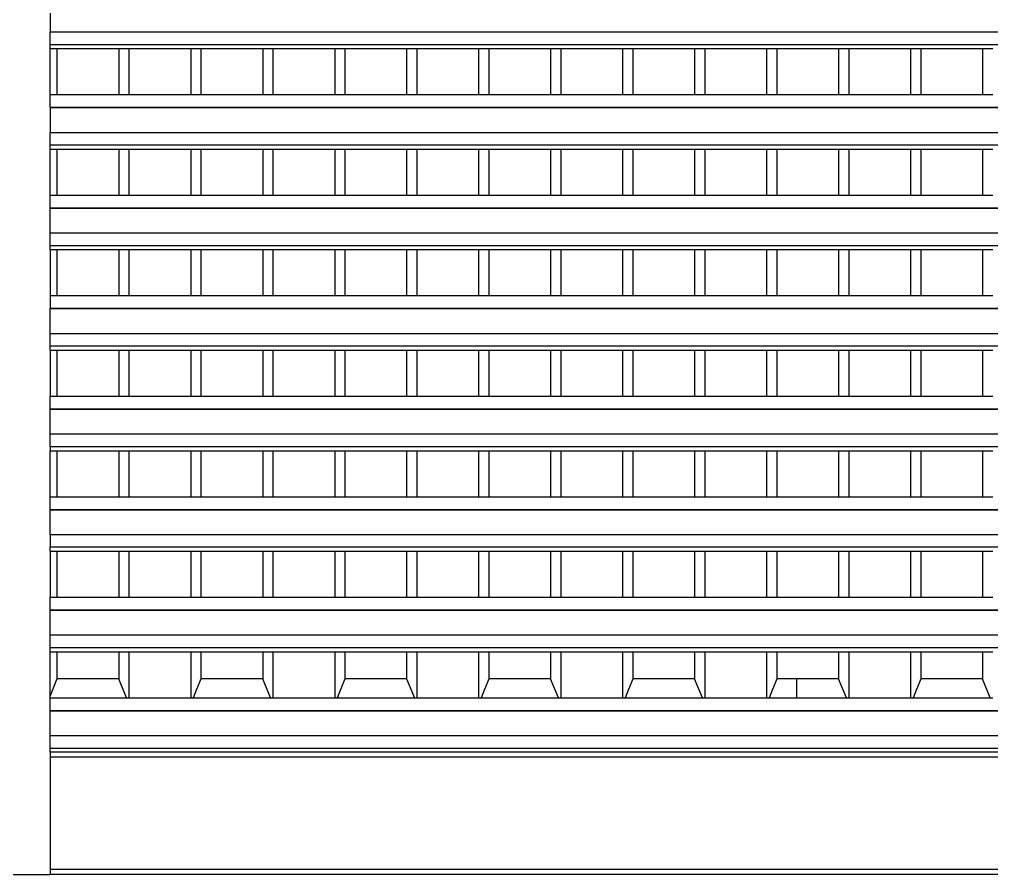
# Model space of a CAD drawing. Extents: x -92 to 92, y -11 to 21.
# Drawn here: x -54.709 to -52.802, y 14.388 to 16.066 of the extents above; entities that cross this region are included whole.
import ezdxf

# ---------------------------------------------------------------- set-up
doc = ezdxf.new("R2010")
doc.units = 0
doc.layers.get('0').update_dxf_attribs({"linetype": 'CONTINUOUS'})

msp = doc.modelspace()

# ---------------------------------------------------------------- linework, layer by layer
for p, q in [((-54.6487, 16.0907), (-54.6487, 16.0422)), ((-54.6487, 16.0422), (-51.0187, 16.0422)), ((-54.6487, 16.0176), (-54.6487, 16.0422)), ((-54.6487, 16.0176), (-51.0187, 16.0176)), ((-54.6487, 16.0093), (-54.6487, 16.0176)), ((-54.6487, 16.0093), (-54.635, 16.0093)), ((-54.6487, 15.9189), (-54.6487, 16.0093)), ((-54.635, 16.0093), (-54.635, 15.9189)), ((-54.635, 16.0093), (-54.5139, 16.0093)), ((-54.5139, 16.0093), (-54.5139, 15.9189)), ((-54.5139, 16.0093), (-54.4938, 16.0093)), ((-54.4938, 16.0093), (-54.4938, 15.9189)), ((-54.4938, 16.0093), (-54.3727, 16.0093)), ((-54.3727, 16.0093), (-54.3727, 15.9189)), ((-54.3727, 16.0093), (-54.3526, 16.0093)), ((-54.3526, 16.0093), (-54.3526, 15.9189)), ((-54.3526, 16.0093), (-54.2315, 16.0093)), ((-54.2315, 16.0093), (-54.2315, 15.9189)), ((-54.2315, 16.0093), (-54.2114, 16.0093)), ((-54.2114, 16.0093), (-54.2114, 15.9189)), ((-54.2114, 16.0093), (-54.0903, 16.0093)), ((-54.0903, 16.0093), (-54.0903, 15.9189)), ((-54.0903, 16.0093), (-54.0702, 16.0093)), ((-54.0702, 16.0093), (-54.0702, 15.9189)), ((-54.0702, 16.0093), (-53.9491, 16.0093)), ((-53.9491, 16.0093), (-53.9491, 15.9189)), ((-53.9491, 16.0093), (-53.9289, 16.0093)), ((-53.9289, 16.0093), (-53.9289, 15.9189)), ((-53.9289, 16.0093), (-53.8079, 16.0093)), ((-53.8079, 16.0093), (-53.8079, 15.9189)), ((-53.8079, 16.0093), (-53.7877, 16.0093)), ((-53.7877, 16.0093), (-53.7877, 15.9189)), ((-53.7877, 16.0093), (-53.6667, 16.0093)), ((-53.6667, 16.0093), (-53.6667, 15.9189)), ((-53.6667, 16.0093), (-53.6465, 16.0093)), ((-53.6465, 16.0093), (-53.6465, 15.9189)), ((-53.6465, 16.0093), (-53.5255, 16.0093)), ((-53.5255, 16.0093), (-53.5255, 15.9189)), ((-53.5255, 16.0093), (-53.5053, 16.0093)), ((-53.5053, 16.0093), (-53.5053, 15.9189)), ((-53.5053, 16.0093), (-53.3843, 16.0093)), ((-53.3843, 16.0093), (-53.3843, 15.9189)), ((-53.3843, 16.0093), (-53.3641, 16.0093)), ((-53.3641, 16.0093), (-53.3641, 15.9189)), ((-53.3641, 16.0093), (-53.2431, 16.0093)), ((-53.2431, 16.0093), (-53.2431, 15.9189)), ((-53.2431, 16.0093), (-53.2229, 16.0093)), ((-53.2229, 16.0093), (-53.2229, 15.9189)), ((-53.2229, 16.0093), (-53.1019, 16.0093)), ((-53.1019, 16.0093), (-53.1019, 15.9189)), ((-53.1019, 16.0093), (-53.0817, 16.0093)), ((-53.0817, 16.0093), (-53.0817, 15.9189)), ((-53.0817, 16.0093), (-52.9607, 16.0093)), ((-52.9607, 16.0093), (-52.9607, 15.9189)), ((-52.9607, 16.0093), (-52.9405, 16.0093)), ((-52.9405, 16.0093), (-52.9405, 15.9189)), ((-52.9405, 16.0093), (-52.8195, 16.0093)), ((-52.8195, 16.0093), (-52.8195, 15.9189)), ((-52.8195, 16.0093), (-52.7993, 16.0093)), ((-54.6487, 15.9189), (-54.635, 15.9189)), ((-54.6487, 15.8943), (-54.6487, 15.9189)), ((-54.635, 15.9189), (-54.5139, 15.9189)), ((-54.5139, 15.9189), (-54.4938, 15.9189)), ((-54.4938, 15.9189), (-54.3727, 15.9189)), ((-54.3727, 15.9189), (-54.3526, 15.9189)), ((-54.3526, 15.9189), (-54.2315, 15.9189)), ((-54.2315, 15.9189), (-54.2114, 15.9189)), ((-54.2114, 15.9189), (-54.0903, 15.9189)), ((-54.0903, 15.9189), (-54.0702, 15.9189)), ((-54.0702, 15.9189), (-53.9491, 15.9189)), ((-53.9491, 15.9189), (-53.9289, 15.9189)), ((-53.9289, 15.9189), (-53.8079, 15.9189)), ((-53.8079, 15.9189), (-53.7877, 15.9189)), ((-53.7877, 15.9189), (-53.6667, 15.9189)), ((-53.6667, 15.9189), (-53.6465, 15.9189)), ((-53.6465, 15.9189), (-53.5255, 15.9189)), ((-53.5255, 15.9189), (-53.5053, 15.9189)), ((-53.5053, 15.9189), (-53.3843, 15.9189)), ((-53.3843, 15.9189), (-53.3641, 15.9189)), ((-53.3641, 15.9189), (-53.2431, 15.9189)), ((-53.2431, 15.9189), (-53.2229, 15.9189)), ((-53.2229, 15.9189), (-53.1019, 15.9189)), ((-53.1019, 15.9189), (-53.0817, 15.9189)), ((-53.0817, 15.9189), (-52.9607, 15.9189)), ((-52.9607, 15.9189), (-52.9405, 15.9189)), ((-52.9405, 15.9189), (-52.8195, 15.9189)), ((-52.8195, 15.9189), (-52.7993, 15.9189)), ((-54.6487, 15.8943), (-51.0187, 15.8943)), ((-54.6487, 15.8934), (-54.6487, 15.8943)), ((-54.6487, 15.8934), (-51.0187, 15.8934)), ((-54.6487, 15.8934), (-54.6487, 15.8449)), ((-54.6487, 15.8449), (-51.0187, 15.8449)), ((-54.6487, 15.8203), (-54.6487, 15.8449)), ((-54.6487, 15.8203), (-51.0187, 15.8203)), ((-54.6487, 15.8121), (-54.6487, 15.8203)), ((-54.6487, 15.8121), (-54.635, 15.8121)), ((-54.6487, 15.7216), (-54.6487, 15.8121)), ((-54.635, 15.8121), (-54.635, 15.7216)), ((-54.635, 15.8121), (-54.5139, 15.8121)), ((-54.5139, 15.8121), (-54.5139, 15.7216)), ((-54.5139, 15.8121), (-54.4938, 15.8121)), ((-54.4938, 15.8121), (-54.4938, 15.7216)), ((-54.4938, 15.8121), (-54.3727, 15.8121)), ((-54.3727, 15.8121), (-54.3727, 15.7216)), ((-54.3727, 15.8121), (-54.3526, 15.8121)), ((-54.3526, 15.8121), (-54.3526, 15.7216)), ((-54.3526, 15.8121), (-54.2315, 15.8121)), ((-54.2315, 15.8121), (-54.2315, 15.7216)), ((-54.2315, 15.8121), (-54.2114, 15.8121)), ((-54.2114, 15.8121), (-54.2114, 15.7216)), ((-54.2114, 15.8121), (-54.0903, 15.8121)), ((-54.0903, 15.8121), (-54.0903, 15.7216)), ((-54.0903, 15.8121), (-54.0702, 15.8121)), ((-54.0702, 15.8121), (-54.0702, 15.7216)), ((-54.0702, 15.8121), (-53.9491, 15.8121)), ((-53.9491, 15.8121), (-53.9491, 15.7216)), ((-53.9491, 15.8121), (-53.9289, 15.8121)), ((-53.9289, 15.8121), (-53.9289, 15.7216)), ((-53.9289, 15.8121), (-53.8079, 15.8121)), ((-53.8079, 15.8121), (-53.8079, 15.7216)), ((-53.8079, 15.8121), (-53.7877, 15.8121)), ((-53.7877, 15.8121), (-53.7877, 15.7216)), ((-53.7877, 15.8121), (-53.6667, 15.8121)), ((-53.6667, 15.8121), (-53.6667, 15.7216)), ((-53.6667, 15.8121), (-53.6465, 15.8121)), ((-53.6465, 15.8121), (-53.6465, 15.7216)), ((-53.6465, 15.8121), (-53.5255, 15.8121)), ((-53.5255, 15.8121), (-53.5255, 15.7216)), ((-53.5255, 15.8121), (-53.5053, 15.8121)), ((-53.5053, 15.8121), (-53.5053, 15.7216)), ((-53.5053, 15.8121), (-53.3843, 15.8121)), ((-53.3843, 15.8121), (-53.3843, 15.7216)), ((-53.3843, 15.8121), (-53.3641, 15.8121)), ((-53.3641, 15.8121), (-53.3641, 15.7216)), ((-53.3641, 15.8121), (-53.2431, 15.8121)), ((-53.2431, 15.8121), (-53.2431, 15.7216)), ((-53.2431, 15.8121), (-53.2229, 15.8121)), ((-53.2229, 15.8121), (-53.2229, 15.7216)), ((-53.2229, 15.8121), (-53.1019, 15.8121)), ((-53.1019, 15.8121), (-53.1019, 15.7216)), ((-53.1019, 15.8121), (-53.0817, 15.8121)), ((-53.0817, 15.8121), (-53.0817, 15.7216)), ((-53.0817, 15.8121), (-52.9607, 15.8121)), ((-52.9607, 15.8121), (-52.9607, 15.7216)), ((-52.9607, 15.8121), (-52.9405, 15.8121)), ((-52.9405, 15.8121), (-52.9405, 15.7216)), ((-52.9405, 15.8121), (-52.8195, 15.8121)), ((-52.8195, 15.8121), (-52.8195, 15.7216)), ((-52.8195, 15.8121), (-52.7993, 15.8121)), ((-54.6487, 15.7216), (-54.635, 15.7216)), ((-54.6487, 15.697), (-54.6487, 15.7216)), ((-54.635, 15.7216), (-54.5139, 15.7216)), ((-54.5139, 15.7216), (-54.4938, 15.7216)), ((-54.4938, 15.7216), (-54.3727, 15.7216)), ((-54.3727, 15.7216), (-54.3526, 15.7216)), ((-54.3526, 15.7216), (-54.2315, 15.7216)), ((-54.2315, 15.7216), (-54.2114, 15.7216)), ((-54.2114, 15.7216), (-54.0903, 15.7216)), ((-54.0903, 15.7216), (-54.0702, 15.7216)), ((-54.0702, 15.7216), (-53.9491, 15.7216)), ((-53.9491, 15.7216), (-53.9289, 15.7216)), ((-53.9289, 15.7216), (-53.8079, 15.7216)), ((-53.8079, 15.7216), (-53.7877, 15.7216)), ((-53.7877, 15.7216), (-53.6667, 15.7216)), ((-53.6667, 15.7216), (-53.6465, 15.7216)), ((-53.6465, 15.7216), (-53.5255, 15.7216)), ((-53.5255, 15.7216), (-53.5053, 15.7216)), ((-53.5053, 15.7216), (-53.3843, 15.7216)), ((-53.3843, 15.7216), (-53.3641, 15.7216)), ((-53.3641, 15.7216), (-53.2431, 15.7216)), ((-53.2431, 15.7216), (-53.2229, 15.7216)), ((-53.2229, 15.7216), (-53.1019, 15.7216)), ((-53.1019, 15.7216), (-53.0817, 15.7216)), ((-53.0817, 15.7216), (-52.9607, 15.7216)), ((-52.9607, 15.7216), (-52.9405, 15.7216)), ((-52.9405, 15.7216), (-52.8195, 15.7216)), ((-52.8195, 15.7216), (-52.7993, 15.7216)), ((-54.6487, 15.697), (-51.0187, 15.697)), ((-54.6487, 15.6962), (-54.6487, 15.697)), ((-54.6487, 15.6962), (-51.0187, 15.6962)), ((-54.6487, 15.6477), (-54.6487, 15.6962)), ((-54.6487, 15.6477), (-51.0187, 15.6477)), ((-54.6487, 15.623), (-54.6487, 15.6477)), ((-54.6487, 15.623), (-51.0187, 15.623)), ((-54.6487, 15.6148), (-54.6487, 15.623)), ((-54.6487, 15.6148), (-54.635, 15.6148)), ((-54.6487, 15.6148), (-54.6487, 15.5244)), ((-54.635, 15.6148), (-54.635, 15.5244)), ((-54.635, 15.6148), (-54.5139, 15.6148)), ((-54.5139, 15.6148), (-54.5139, 15.5244)), ((-54.5139, 15.6148), (-54.4938, 15.6148)), ((-54.4938, 15.6148), (-54.4938, 15.5244)), ((-54.4938, 15.6148), (-54.3727, 15.6148)), ((-54.3727, 15.6148), (-54.3727, 15.5244)), ((-54.3727, 15.6148), (-54.3526, 15.6148)), ((-54.3526, 15.6148), (-54.3526, 15.5244)), ((-54.3526, 15.6148), (-54.2315, 15.6148)), ((-54.2315, 15.6148), (-54.2315, 15.5244)), ((-54.2315, 15.6148), (-54.2114, 15.6148)), ((-54.2114, 15.6148), (-54.2114, 15.5244)), ((-54.2114, 15.6148), (-54.0903, 15.6148)), ((-54.0903, 15.6148), (-54.0903, 15.5244)), ((-54.0903, 15.6148), (-54.0702, 15.6148)), ((-54.0702, 15.6148), (-54.0702, 15.5244)), ((-54.0702, 15.6148), (-53.9491, 15.6148)), ((-53.9491, 15.6148), (-53.9491, 15.5244)), ((-53.9491, 15.6148), (-53.9289, 15.6148)), ((-53.9289, 15.6148), (-53.9289, 15.5244)), ((-53.9289, 15.6148), (-53.8079, 15.6148)), ((-53.8079, 15.6148), (-53.8079, 15.5244)), ((-53.8079, 15.6148), (-53.7877, 15.6148)), ((-53.7877, 15.6148), (-53.7877, 15.5244)), ((-53.7877, 15.6148), (-53.6667, 15.6148)), ((-53.6667, 15.6148), (-53.6667, 15.5244)), ((-53.6667, 15.6148), (-53.6465, 15.6148)), ((-53.6465, 15.6148), (-53.6465, 15.5244)), ((-53.6465, 15.6148), (-53.5255, 15.6148)), ((-53.5255, 15.6148), (-53.5255, 15.5244)), ((-53.5255, 15.6148), (-53.5053, 15.6148)), ((-53.5053, 15.6148), (-53.5053, 15.5244)), ((-53.5053, 15.6148), (-53.3843, 15.6148)), ((-53.3843, 15.6148), (-53.3843, 15.5244)), ((-53.3843, 15.6148), (-53.3641, 15.6148)), ((-53.3641, 15.6148), (-53.3641, 15.5244)), ((-53.3641, 15.6148), (-53.2431, 15.6148)), ((-53.2431, 15.6148), (-53.2431, 15.5244)), ((-53.2431, 15.6148), (-53.2229, 15.6148)), ((-53.2229, 15.6148), (-53.2229, 15.5244)), ((-53.2229, 15.6148), (-53.1019, 15.6148)), ((-53.1019, 15.6148), (-53.1019, 15.5244)), ((-53.1019, 15.6148), (-53.0817, 15.6148)), ((-53.0817, 15.6148), (-53.0817, 15.5244)), ((-53.0817, 15.6148), (-52.9607, 15.6148)), ((-52.9607, 15.6148), (-52.9607, 15.5244)), ((-52.9607, 15.6148), (-52.9405, 15.6148)), ((-52.9405, 15.6148), (-52.9405, 15.5244)), ((-52.9405, 15.6148), (-52.8195, 15.6148)), ((-52.8195, 15.6148), (-52.8195, 15.5244)), ((-52.8195, 15.6148), (-52.7993, 15.6148)), ((-54.6487, 15.5244), (-54.635, 15.5244)), ((-54.6487, 15.5244), (-54.6487, 15.4997)), ((-54.635, 15.5244), (-54.5139, 15.5244)), ((-54.5139, 15.5244), (-54.4938, 15.5244)), ((-54.4938, 15.5244), (-54.3727, 15.5244)), ((-54.3727, 15.5244), (-54.3526, 15.5244)), ((-54.3526, 15.5244), (-54.2315, 15.5244)), ((-54.2315, 15.5244), (-54.2114, 15.5244)), ((-54.2114, 15.5244), (-54.0903, 15.5244)), ((-54.0903, 15.5244), (-54.0702, 15.5244)), ((-54.0702, 15.5244), (-53.9491, 15.5244)), ((-53.9491, 15.5244), (-53.9289, 15.5244)), ((-53.9289, 15.5244), (-53.8079, 15.5244)), ((-53.8079, 15.5244), (-53.7877, 15.5244)), ((-53.7877, 15.5244), (-53.6667, 15.5244)), ((-53.6667, 15.5244), (-53.6465, 15.5244)), ((-53.6465, 15.5244), (-53.5255, 15.5244)), ((-53.5255, 15.5244), (-53.5053, 15.5244)), ((-53.5053, 15.5244), (-53.3843, 15.5244)), ((-53.3843, 15.5244), (-53.3641, 15.5244)), ((-53.3641, 15.5244), (-53.2431, 15.5244)), ((-53.2431, 15.5244), (-53.2229, 15.5244)), ((-53.2229, 15.5244), (-53.1019, 15.5244)), ((-53.1019, 15.5244), (-53.0817, 15.5244)), ((-53.0817, 15.5244), (-52.9607, 15.5244)), ((-52.9607, 15.5244), (-52.9405, 15.5244)), ((-52.9405, 15.5244), (-52.8195, 15.5244)), ((-52.8195, 15.5244), (-52.7993, 15.5244)), ((-54.6487, 15.4997), (-51.0187, 15.4997)), ((-54.6487, 15.4989), (-54.6487, 15.4997)), ((-54.6487, 15.4989), (-51.0187, 15.4989)), ((-54.6487, 15.4504), (-54.6487, 15.4989)), ((-54.6487, 15.4504), (-51.0187, 15.4504)), ((-54.6487, 15.4257), (-54.6487, 15.4504)), ((-54.6487, 15.4257), (-51.0187, 15.4257)), ((-54.6487, 15.4175), (-54.6487, 15.4257)), ((-54.6487, 15.4175), (-54.635, 15.4175)), ((-54.6487, 15.4175), (-54.6487, 15.3271)), ((-54.635, 15.4175), (-54.635, 15.3271)), ((-54.635, 15.4175), (-54.5139, 15.4175)), ((-54.5139, 15.4175), (-54.5139, 15.3271)), ((-54.5139, 15.4175), (-54.4938, 15.4175)), ((-54.4938, 15.4175), (-54.4938, 15.3271)), ((-54.4938, 15.4175), (-54.3727, 15.4175)), ((-54.3727, 15.4175), (-54.3727, 15.3271)), ((-54.3727, 15.4175), (-54.3526, 15.4175)), ((-54.3526, 15.4175), (-54.3526, 15.3271)), ((-54.3526, 15.4175), (-54.2315, 15.4175)), ((-54.2315, 15.4175), (-54.2315, 15.3271)), ((-54.2315, 15.4175), (-54.2114, 15.4175)), ((-54.2114, 15.4175), (-54.2114, 15.3271)), ((-54.2114, 15.4175), (-54.0903, 15.4175)), ((-54.0903, 15.4175), (-54.0903, 15.3271)), ((-54.0903, 15.4175), (-54.0702, 15.4175)), ((-54.0702, 15.4175), (-54.0702, 15.3271)), ((-54.0702, 15.4175), (-53.9491, 15.4175)), ((-53.9491, 15.4175), (-53.9491, 15.3271)), ((-53.9491, 15.4175), (-53.9289, 15.4175)), ((-53.9289, 15.4175), (-53.9289, 15.3271)), ((-53.9289, 15.4175), (-53.8079, 15.4175)), ((-53.8079, 15.4175), (-53.8079, 15.3271)), ((-53.8079, 15.4175), (-53.7877, 15.4175)), ((-53.7877, 15.4175), (-53.7877, 15.3271)), ((-53.7877, 15.4175), (-53.6667, 15.4175)), ((-53.6667, 15.4175), (-53.6667, 15.3271)), ((-53.6667, 15.4175), (-53.6465, 15.4175)), ((-53.6465, 15.4175), (-53.6465, 15.3271)), ((-53.6465, 15.4175), (-53.5255, 15.4175)), ((-53.5255, 15.4175), (-53.5255, 15.3271)), ((-53.5255, 15.4175), (-53.5053, 15.4175)), ((-53.5053, 15.4175), (-53.5053, 15.3271)), ((-53.5053, 15.4175), (-53.3843, 15.4175)), ((-53.3843, 15.4175), (-53.3843, 15.3271)), ((-53.3843, 15.4175), (-53.3641, 15.4175)), ((-53.3641, 15.4175), (-53.3641, 15.3271)), ((-53.3641, 15.4175), (-53.2431, 15.4175)), ((-53.2431, 15.4175), (-53.2431, 15.3271)), ((-53.2431, 15.4175), (-53.2229, 15.4175)), ((-53.2229, 15.4175), (-53.2229, 15.3271)), ((-53.2229, 15.4175), (-53.1019, 15.4175)), ((-53.1019, 15.4175), (-53.1019, 15.3271)), ((-53.1019, 15.4175), (-53.0817, 15.4175)), ((-53.0817, 15.4175), (-53.0817, 15.3271)), ((-53.0817, 15.4175), (-52.9607, 15.4175)), ((-52.9607, 15.4175), (-52.9607, 15.3271)), ((-52.9607, 15.4175), (-52.9405, 15.4175)), ((-52.9405, 15.4175), (-52.9405, 15.3271)), ((-52.9405, 15.4175), (-52.8195, 15.4175)), ((-52.8195, 15.4175), (-52.8195, 15.3271)), ((-52.8195, 15.4175), (-52.7993, 15.4175)), ((-54.6487, 15.3271), (-54.635, 15.3271)), ((-54.6487, 15.3024), (-54.6487, 15.3271)), ((-54.635, 15.3271), (-54.5139, 15.3271)), ((-54.5139, 15.3271), (-54.4938, 15.3271)), ((-54.4938, 15.3271), (-54.3727, 15.3271)), ((-54.3727, 15.3271), (-54.3526, 15.3271)), ((-54.3526, 15.3271), (-54.2315, 15.3271)), ((-54.2315, 15.3271), (-54.2114, 15.3271)), ((-54.2114, 15.3271), (-54.0903, 15.3271)), ((-54.0903, 15.3271), (-54.0702, 15.3271)), ((-54.0702, 15.3271), (-53.9491, 15.3271)), ((-53.9491, 15.3271), (-53.9289, 15.3271)), ((-53.9289, 15.3271), (-53.8079, 15.3271)), ((-53.8079, 15.3271), (-53.7877, 15.3271)), ((-53.7877, 15.3271), (-53.6667, 15.3271)), ((-53.6667, 15.3271), (-53.6465, 15.3271)), ((-53.6465, 15.3271), (-53.5255, 15.3271)), ((-53.5255, 15.3271), (-53.5053, 15.3271)), ((-53.5053, 15.3271), (-53.3843, 15.3271)), ((-53.3843, 15.3271), (-53.3641, 15.3271)), ((-53.3641, 15.3271), (-53.2431, 15.3271)), ((-53.2431, 15.3271), (-53.2229, 15.3271)), ((-53.2229, 15.3271), (-53.1019, 15.3271)), ((-53.1019, 15.3271), (-53.0817, 15.3271)), ((-53.0817, 15.3271), (-52.9607, 15.3271)), ((-52.9607, 15.3271), (-52.9405, 15.3271)), ((-52.9405, 15.3271), (-52.8195, 15.3271)), ((-52.8195, 15.3271), (-52.7993, 15.3271)), ((-54.6487, 15.3024), (-51.0187, 15.3024)), ((-54.6487, 15.3016), (-54.6487, 15.3024)), ((-54.6487, 15.3016), (-51.0187, 15.3016)), ((-54.6487, 15.2531), (-54.6487, 15.3016)), ((-54.6487, 15.2531), (-51.0187, 15.2531)), ((-54.6487, 15.2284), (-54.6487, 15.2531)), ((-54.6487, 15.2284), (-51.0187, 15.2284)), ((-54.6487, 15.2284), (-54.6487, 15.2202)), ((-54.6487, 15.2202), (-54.635, 15.2202)), ((-54.6487, 15.1298), (-54.6487, 15.2202)), ((-54.635, 15.2202), (-54.635, 15.1298)), ((-54.635, 15.2202), (-54.5139, 15.2202)), ((-54.5139, 15.2202), (-54.5139, 15.1298)), ((-54.5139, 15.2202), (-54.4938, 15.2202)), ((-54.4938, 15.2202), (-54.4938, 15.1298)), ((-54.4938, 15.2202), (-54.3727, 15.2202)), ((-54.3727, 15.2202), (-54.3727, 15.1298)), ((-54.3727, 15.2202), (-54.3526, 15.2202)), ((-54.3526, 15.2202), (-54.3526, 15.1298)), ((-54.3526, 15.2202), (-54.2315, 15.2202)), ((-54.2315, 15.2202), (-54.2315, 15.1298)), ((-54.2315, 15.2202), (-54.2114, 15.2202)), ((-54.2114, 15.2202), (-54.2114, 15.1298)), ((-54.2114, 15.2202), (-54.0903, 15.2202)), ((-54.0903, 15.2202), (-54.0903, 15.1298)), ((-54.0903, 15.2202), (-54.0702, 15.2202)), ((-54.0702, 15.2202), (-54.0702, 15.1298)), ((-54.0702, 15.2202), (-53.9491, 15.2202)), ((-53.9491, 15.2202), (-53.9491, 15.1298)), ((-53.9491, 15.2202), (-53.9289, 15.2202)), ((-53.9289, 15.2202), (-53.9289, 15.1298)), ((-53.9289, 15.2202), (-53.8079, 15.2202)), ((-53.8079, 15.2202), (-53.8079, 15.1298)), ((-53.8079, 15.2202), (-53.7877, 15.2202)), ((-53.7877, 15.2202), (-53.7877, 15.1298)), ((-53.7877, 15.2202), (-53.6667, 15.2202)), ((-53.6667, 15.2202), (-53.6667, 15.1298)), ((-53.6667, 15.2202), (-53.6465, 15.2202)), ((-53.6465, 15.2202), (-53.6465, 15.1298)), ((-53.6465, 15.2202), (-53.5255, 15.2202)), ((-53.5255, 15.2202), (-53.5255, 15.1298)), ((-53.5255, 15.2202), (-53.5053, 15.2202)), ((-53.5053, 15.2202), (-53.5053, 15.1298)), ((-53.5053, 15.2202), (-53.3843, 15.2202)), ((-53.3843, 15.2202), (-53.3843, 15.1298)), ((-53.3843, 15.2202), (-53.3641, 15.2202)), ((-53.3641, 15.2202), (-53.3641, 15.1298)), ((-53.3641, 15.2202), (-53.2431, 15.2202)), ((-53.2431, 15.2202), (-53.2431, 15.1298)), ((-53.2431, 15.2202), (-53.2229, 15.2202)), ((-53.2229, 15.2202), (-53.2229, 15.1298)), ((-53.2229, 15.2202), (-53.1019, 15.2202)), ((-53.1019, 15.2202), (-53.1019, 15.1298)), ((-53.1019, 15.2202), (-53.0817, 15.2202)), ((-53.0817, 15.2202), (-53.0817, 15.1298)), ((-53.0817, 15.2202), (-52.9607, 15.2202)), ((-52.9607, 15.2202), (-52.9607, 15.1298)), ((-52.9607, 15.2202), (-52.9405, 15.2202)), ((-52.9405, 15.2202), (-52.9405, 15.1298)), ((-52.9405, 15.2202), (-52.8195, 15.2202)), ((-52.8195, 15.2202), (-52.8195, 15.1298)), ((-52.8195, 15.2202), (-52.7993, 15.2202)), ((-54.6487, 15.1298), (-54.635, 15.1298)), ((-54.6487, 15.1051), (-54.6487, 15.1298)), ((-54.635, 15.1298), (-54.5139, 15.1298)), ((-54.5139, 15.1298), (-54.4938, 15.1298)), ((-54.4938, 15.1298), (-54.3727, 15.1298)), ((-54.3727, 15.1298), (-54.3526, 15.1298)), ((-54.3526, 15.1298), (-54.2315, 15.1298)), ((-54.2315, 15.1298), (-54.2114, 15.1298)), ((-54.2114, 15.1298), (-54.0903, 15.1298)), ((-54.0903, 15.1298), (-54.0702, 15.1298)), ((-54.0702, 15.1298), (-53.9491, 15.1298)), ((-53.9491, 15.1298), (-53.9289, 15.1298)), ((-53.9289, 15.1298), (-53.8079, 15.1298)), ((-53.8079, 15.1298), (-53.7877, 15.1298)), ((-53.7877, 15.1298), (-53.6667, 15.1298)), ((-53.6667, 15.1298), (-53.6465, 15.1298)), ((-53.6465, 15.1298), (-53.5255, 15.1298)), ((-53.5255, 15.1298), (-53.5053, 15.1298)), ((-53.5053, 15.1298), (-53.3843, 15.1298)), ((-53.3843, 15.1298), (-53.3641, 15.1298)), ((-53.3641, 15.1298), (-53.2431, 15.1298)), ((-53.2431, 15.1298), (-53.2229, 15.1298)), ((-53.2229, 15.1298), (-53.1019, 15.1298)), ((-53.1019, 15.1298), (-53.0817, 15.1298)), ((-53.0817, 15.1298), (-52.9607, 15.1298)), ((-52.9607, 15.1298), (-52.9405, 15.1298)), ((-52.9405, 15.1298), (-52.8195, 15.1298)), ((-52.8195, 15.1298), (-52.7993, 15.1298)), ((-54.6487, 15.1051), (-51.0187, 15.1051)), ((-54.6487, 15.1043), (-54.6487, 15.1051)), ((-54.6487, 15.1043), (-51.0187, 15.1043)), ((-54.6487, 15.0558), (-54.6487, 15.1043)), ((-54.6487, 15.0558), (-51.0187, 15.0558)), ((-54.6487, 15.0558), (-54.6487, 15.0312)), ((-54.6487, 15.0312), (-51.0187, 15.0312)), ((-54.6487, 15.0229), (-54.6487, 15.0312)), ((-54.6487, 15.0229), (-54.635, 15.0229)), ((-54.6487, 15.0229), (-54.6487, 14.9325)), ((-54.635, 15.0229), (-54.635, 14.9325)), ((-54.635, 15.0229), (-54.5139, 15.0229)), ((-54.5139, 15.0229), (-54.5139, 14.9325)), ((-54.5139, 15.0229), (-54.4938, 15.0229)), ((-54.4938, 15.0229), (-54.4938, 14.9325)), ((-54.4938, 15.0229), (-54.3727, 15.0229)), ((-54.3727, 15.0229), (-54.3727, 14.9325)), ((-54.3727, 15.0229), (-54.3526, 15.0229)), ((-54.3526, 15.0229), (-54.3526, 14.9325)), ((-54.3526, 15.0229), (-54.2315, 15.0229)), ((-54.2315, 15.0229), (-54.2315, 14.9325)), ((-54.2315, 15.0229), (-54.2114, 15.0229)), ((-54.2114, 15.0229), (-54.2114, 14.9325)), ((-54.2114, 15.0229), (-54.0903, 15.0229)), ((-54.0903, 15.0229), (-54.0903, 14.9325)), ((-54.0903, 15.0229), (-54.0702, 15.0229)), ((-54.0702, 15.0229), (-54.0702, 14.9325)), ((-54.0702, 15.0229), (-53.9491, 15.0229)), ((-53.9491, 15.0229), (-53.9491, 14.9325)), ((-53.9491, 15.0229), (-53.9289, 15.0229)), ((-53.9289, 15.0229), (-53.9289, 14.9325)), ((-53.9289, 15.0229), (-53.8079, 15.0229)), ((-53.8079, 15.0229), (-53.8079, 14.9325)), ((-53.8079, 15.0229), (-53.7877, 15.0229)), ((-53.7877, 15.0229), (-53.7877, 14.9325)), ((-53.7877, 15.0229), (-53.6667, 15.0229)), ((-53.6667, 15.0229), (-53.6667, 14.9325)), ((-53.6667, 15.0229), (-53.6465, 15.0229)), ((-53.6465, 15.0229), (-53.6465, 14.9325)), ((-53.6465, 15.0229), (-53.5255, 15.0229)), ((-53.5255, 15.0229), (-53.5255, 14.9325)), ((-53.5255, 15.0229), (-53.5053, 15.0229)), ((-53.5053, 15.0229), (-53.5053, 14.9325)), ((-53.5053, 15.0229), (-53.3843, 15.0229)), ((-53.3843, 15.0229), (-53.3843, 14.9325)), ((-53.3843, 15.0229), (-53.3641, 15.0229)), ((-53.3641, 15.0229), (-53.3641, 14.9325)), ((-53.3641, 15.0229), (-53.2431, 15.0229)), ((-53.2431, 15.0229), (-53.2431, 14.9325)), ((-53.2431, 15.0229), (-53.2229, 15.0229)), ((-53.2229, 15.0229), (-53.2229, 14.9325)), ((-53.2229, 15.0229), (-53.1019, 15.0229)), ((-53.1019, 15.0229), (-53.1019, 14.9325)), ((-53.1019, 15.0229), (-53.0817, 15.0229)), ((-53.0817, 15.0229), (-53.0817, 14.9325)), ((-53.0817, 15.0229), (-52.9607, 15.0229)), ((-52.9607, 15.0229), (-52.9607, 14.9325)), ((-52.9607, 15.0229), (-52.9405, 15.0229)), ((-52.9405, 15.0229), (-52.9405, 14.9325)), ((-52.9405, 15.0229), (-52.8195, 15.0229)), ((-52.8195, 15.0229), (-52.8195, 14.9325)), ((-52.8195, 15.0229), (-52.7993, 15.0229)), ((-54.6487, 14.9325), (-54.635, 14.9325)), ((-54.6487, 14.9079), (-54.6487, 14.9325)), ((-54.635, 14.9325), (-54.5139, 14.9325)), ((-54.5139, 14.9325), (-54.4938, 14.9325)), ((-54.4938, 14.9325), (-54.3727, 14.9325)), ((-54.3727, 14.9325), (-54.3526, 14.9325)), ((-54.3526, 14.9325), (-54.2315, 14.9325)), ((-54.2315, 14.9325), (-54.2114, 14.9325)), ((-54.2114, 14.9325), (-54.0903, 14.9325)), ((-54.0903, 14.9325), (-54.0702, 14.9325)), ((-54.0702, 14.9325), (-53.9491, 14.9325)), ((-53.9491, 14.9325), (-53.9289, 14.9325)), ((-53.9289, 14.9325), (-53.8079, 14.9325)), ((-53.8079, 14.9325), (-53.7877, 14.9325)), ((-53.7877, 14.9325), (-53.6667, 14.9325)), ((-53.6667, 14.9325), (-53.6465, 14.9325)), ((-53.6465, 14.9325), (-53.5255, 14.9325)), ((-53.5255, 14.9325), (-53.5053, 14.9325)), ((-53.5053, 14.9325), (-53.3843, 14.9325)), ((-53.3843, 14.9325), (-53.3641, 14.9325)), ((-53.3641, 14.9325), (-53.2431, 14.9325)), ((-53.2431, 14.9325), (-53.2229, 14.9325)), ((-53.2229, 14.9325), (-53.1019, 14.9325)), ((-53.1019, 14.9325), (-53.0817, 14.9325)), ((-53.0817, 14.9325), (-52.9607, 14.9325)), ((-52.9607, 14.9325), (-52.9405, 14.9325)), ((-52.9405, 14.9325), (-52.8195, 14.9325)), ((-52.8195, 14.9325), (-52.7993, 14.9325)), ((-54.6487, 14.9079), (-51.0187, 14.9079)), ((-54.6487, 14.907), (-54.6487, 14.9079)), ((-54.6487, 14.907), (-51.0187, 14.907)), ((-54.6487, 14.8585), (-54.6487, 14.907)), ((-54.6487, 14.8585), (-51.0187, 14.8585)), ((-54.6487, 14.8339), (-54.6487, 14.8585)), ((-54.6487, 14.8339), (-51.0187, 14.8339)), ((-54.6487, 14.8257), (-54.6487, 14.8339)), ((-54.6487, 14.8257), (-54.635, 14.8257)), ((-54.6487, 14.7391), (-54.6487, 14.8257)), ((-54.635, 14.8257), (-54.635, 14.7725)), ((-54.635, 14.8257), (-54.5139, 14.8257)), ((-54.5139, 14.8257), (-54.5139, 14.7725)), ((-54.5139, 14.8257), (-54.4938, 14.8257)), ((-54.4938, 14.8257), (-54.4938, 14.7352)), ((-54.4938, 14.8257), (-54.3727, 14.8257)), ((-54.3727, 14.8257), (-54.3727, 14.7352)), ((-54.3727, 14.8257), (-54.3526, 14.8257)), ((-54.3526, 14.8257), (-54.3526, 14.7725)), ((-54.3526, 14.8257), (-54.2315, 14.8257)), ((-54.2315, 14.8257), (-54.2315, 14.7725)), ((-54.2315, 14.8257), (-54.2114, 14.8257)), ((-54.2114, 14.8257), (-54.2114, 14.7352)), ((-54.2114, 14.8257), (-54.0903, 14.8257)), ((-54.0903, 14.8257), (-54.0903, 14.7352)), ((-54.0903, 14.8257), (-54.0702, 14.8257)), ((-54.0702, 14.8257), (-54.0702, 14.7725)), ((-54.0702, 14.8257), (-53.9491, 14.8257)), ((-53.9491, 14.8257), (-53.9491, 14.7725)), ((-53.9491, 14.8257), (-53.9289, 14.8257)), ((-53.9289, 14.8257), (-53.9289, 14.7352)), ((-53.9289, 14.8257), (-53.8079, 14.8257)), ((-53.8079, 14.8257), (-53.8079, 14.7352)), ((-53.8079, 14.8257), (-53.7877, 14.8257)), ((-53.7877, 14.8257), (-53.7877, 14.7725)), ((-53.7877, 14.8257), (-53.6667, 14.8257)), ((-53.6667, 14.8257), (-53.6667, 14.7725)), ((-53.6667, 14.8257), (-53.6465, 14.8257)), ((-53.6465, 14.8257), (-53.6465, 14.7352)), ((-53.6465, 14.8257), (-53.5255, 14.8257)), ((-53.5255, 14.8257), (-53.5255, 14.7352)), ((-53.5255, 14.8257), (-53.5053, 14.8257)), ((-53.5053, 14.8257), (-53.5053, 14.7725)), ((-53.5053, 14.8257), (-53.3843, 14.8257)), ((-53.3843, 14.8257), (-53.3843, 14.7725)), ((-53.3843, 14.8257), (-53.3641, 14.8257)), ((-53.3641, 14.8257), (-53.3641, 14.7352)), ((-53.3641, 14.8257), (-53.2431, 14.8257)), ((-53.2431, 14.8257), (-53.2431, 14.7352)), ((-53.2431, 14.8257), (-53.2229, 14.8257)), ((-53.2229, 14.8257), (-53.2229, 14.7725)), ((-53.2229, 14.8257), (-53.1019, 14.8257)), ((-53.1019, 14.8257), (-53.1019, 14.7725)), ((-53.1019, 14.8257), (-53.0817, 14.8257)), ((-53.0817, 14.8257), (-53.0817, 14.7352)), ((-53.0817, 14.8257), (-52.9607, 14.8257)), ((-52.9607, 14.8257), (-52.9607, 14.7352)), ((-52.9607, 14.8257), (-52.9405, 14.8257)), ((-52.9405, 14.8257), (-52.9405, 14.7725)), ((-52.9405, 14.8257), (-52.8195, 14.8257)), ((-52.8195, 14.8257), (-52.8195, 14.7725)), ((-52.8195, 14.8257), (-52.7993, 14.8257)), ((-54.635, 14.7725), (-54.6487, 14.7391)), ((-54.5139, 14.7725), (-54.635, 14.7725)), ((-54.4987, 14.7352), (-54.5139, 14.7725)), ((-54.3526, 14.7725), (-54.3678, 14.7352)), ((-54.2315, 14.7725), (-54.3526, 14.7725)), ((-54.2163, 14.7352), (-54.2315, 14.7725)), ((-54.0702, 14.7725), (-54.0837, 14.7395)), ((-53.9491, 14.7725), (-54.0702, 14.7725)), ((-53.9491, 14.7725), (-53.9339, 14.7352)), ((-53.7877, 14.7725), (-53.803, 14.7352)), ((-53.6667, 14.7725), (-53.7877, 14.7725)), ((-53.6515, 14.7352), (-53.6667, 14.7725)), ((-53.5053, 14.7725), (-53.5206, 14.7352)), ((-53.3843, 14.7725), (-53.5053, 14.7725)), ((-53.369, 14.7352), (-53.3843, 14.7725)), ((-53.2229, 14.7725), (-53.2382, 14.7352)), ((-53.1837, 14.7725), (-53.2229, 14.7725)), ((-53.1837, 14.7352), (-53.1837, 14.7725)), ((-53.1019, 14.7725), (-53.1837, 14.7725)), ((-53.0866, 14.7352), (-53.1019, 14.7725)), ((-52.9405, 14.7725), (-52.9558, 14.7352)), ((-52.8195, 14.7725), (-52.9405, 14.7725)), ((-52.8042, 14.7352), (-52.8195, 14.7725)), ((-54.6487, 14.7352), (-54.6487, 14.7391)), ((-54.6487, 14.7352), (-54.4987, 14.7352)), ((-54.6487, 14.7106), (-54.6487, 14.7352)), ((-54.4987, 14.7352), (-54.4938, 14.7352)), ((-54.4938, 14.7352), (-54.3727, 14.7352)), ((-54.3727, 14.7352), (-54.3678, 14.7352)), ((-54.3678, 14.7352), (-54.2163, 14.7352)), ((-54.2163, 14.7352), (-54.2114, 14.7352)), ((-54.2114, 14.7352), (-54.0903, 14.7352)), ((-54.0903, 14.7352), (-54.0854, 14.7352)), ((-54.0837, 14.7395), (-54.0854, 14.7352)), ((-54.0854, 14.7352), (-54.0837, 14.7352)), ((-54.0837, 14.7352), (-54.0837, 14.7395)), ((-54.0837, 14.7352), (-53.9339, 14.7352)), ((-53.9339, 14.7352), (-53.9289, 14.7352)), ((-53.9289, 14.7352), (-53.8079, 14.7352)), ((-53.8079, 14.7352), (-53.803, 14.7352)), ((-53.803, 14.7352), (-53.6515, 14.7352)), ((-53.6515, 14.7352), (-53.6465, 14.7352)), ((-53.6465, 14.7352), (-53.5255, 14.7352)), ((-53.5255, 14.7352), (-53.5206, 14.7352)), ((-53.5206, 14.7352), (-53.369, 14.7352)), ((-53.369, 14.7352), (-53.3641, 14.7352)), ((-53.3641, 14.7352), (-53.2431, 14.7352)), ((-53.2431, 14.7352), (-53.2382, 14.7352)), ((-53.2382, 14.7352), (-53.1837, 14.7352)), ((-53.1837, 14.7352), (-53.0866, 14.7352)), ((-53.0866, 14.7352), (-53.0817, 14.7352)), ((-53.0817, 14.7352), (-52.9607, 14.7352)), ((-52.9607, 14.7352), (-52.9558, 14.7352)), ((-52.9558, 14.7352), (-52.8042, 14.7352)), ((-52.8042, 14.7352), (-52.7993, 14.7352)), ((-54.6487, 14.7106), (-51.0187, 14.7106)), ((-54.6487, 14.7098), (-54.6487, 14.7106)), ((-54.6487, 14.7098), (-51.0187, 14.7098)), ((-54.6487, 14.6613), (-54.6487, 14.7098)), ((-54.6487, 14.6613), (-51.0187, 14.6613)), ((-54.6487, 14.6366), (-54.6487, 14.6613)), ((-54.6487, 14.6366), (-51.0187, 14.6366)), ((-54.6487, 14.6284), (-54.6487, 14.6366)), ((-51.0187, 14.6284), (-54.6487, 14.6284)), ((-54.6487, 14.6284), (-54.6487, 14.6186)), ((-51.0187, 14.6186), (-54.6487, 14.6186)), ((-54.6487, 14.6186), (-54.6487, 14.3982)), ((-51.0187, 14.3982), (-54.6487, 14.3982)), ((-54.6487, 14.3982), (-54.6487, 14.3884)), ((-54.7687, 14.3884), (-54.6487, 14.3884)), ((-51.0187, 14.3884), (-54.6487, 14.3884))]:
    msp.add_line(p, q)

doc.saveas('drawing.dxf')
